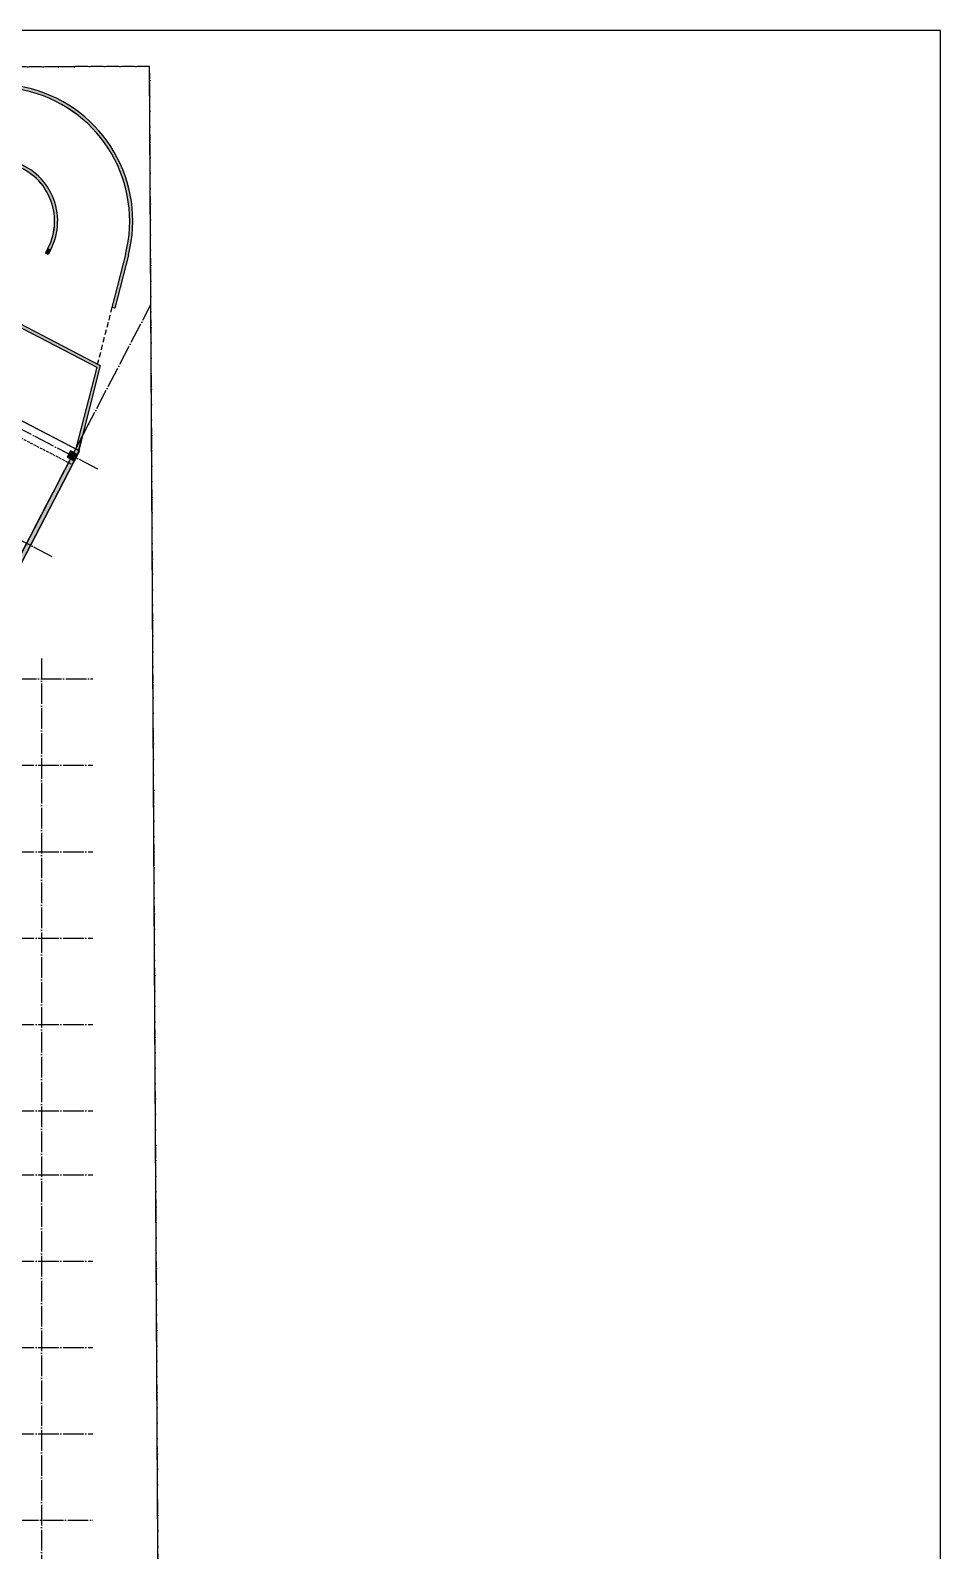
# Model space of a CAD drawing. Extents: x -190030 to 1780958, y -2186385 to 288330.
# Drawn here: x 137607 to 226120, y 140546 to 288330 of the extents above; entities that cross this region are included whole.
import ezdxf

# ---------------------------------------------------------------- set-up
doc = ezdxf.new("R2010")
doc.units = 0
doc.header["$LTSCALE"] = 1000
doc.header["$MEASUREMENT"] = 0
for name, pattern in [('ACAD_ISO04W100', [30, 24, -3, 0, -3]), ('DASH', [0.35, 0.25, -0.1]), ('DASHED', [0.75, 0.5, -0.25]), ('DOTE', [2.42, 2, -0.2, 0.02, -0.2])]:
    doc.linetypes.add(name, pattern=pattern)
doc.layers.add('04-不打印_辅助线', color=165, linetype='Continuous', plot=False)
doc.layers.add('04-不打印_面积', color=5, linetype='Continuous', plot=False)
for name, color, linetype in [('05-填充_天正', 26, 'Continuous'), ('A_AXIS-轴线', 1, 'DOTE'), ('A_STR-砼墙', 51, 'Continuous'), ('BEAM_SE', 144, 'DASHED'), ('COLU', 7, 'Continuous'), ('COLU_HATCH', 251, 'Continuous'), ('jc', 5, 'Continuous'), ('M-用地 红线', 20, 'ACAD_ISO04W100'), ('s-base', 60, 'Continuous')]:
    doc.layers.add(name, color=color, linetype=linetype)

# ---------------------------------------------------------------- blocks, each defined once
blk = doc.blocks.new('104 轴线')
for p, q in [((13876, 160994), (-43691, 190962)), ((9443, 152479), (-48124, 182447)), ((-2553, 135500), (13470, 166279)), ((8400, 142578), (8400, -14422)), ((-35206, 140600), (13400, 140600)), ((-52400, 132200), (13400, 132200)), ((-52400, 123800), (13400, 123800)), ((-52400, 115400), (13400, 115400)), ((-52400, 107000), (13400, 107000)), ((-52400, 98600), (13400, 98600)), ((-52400, 92400), (13400, 92400)), ((-52400, 84000), (13400, 84000)), ((-52400, 75600), (13400, 75600)), ((-52400, 67200), (13400, 67200)), ((-139073, 58800), (13400, 58800))]:
    blk.add_line(p, q)
at = {"layer": 'Defpoints'}
blk.add_lwpolyline([(13135, -2670), (19996, 9914), (18926, 200140), (-165691, 199501, 0.0648429), (-234306, 190322, 0.0648942), (-298282, 163874), (-300993, 152958), (-177498, -41043), (-162540, -55229), (-143745, -84755), (-123037, -89354), (13135, -2670)], format="xyb", close=True, dxfattribs=at)
blk = doc.blocks.new('A$C63741260')
at = {"layer": '04-不打印_辅助线'}
blk.add_lwpolyline([(0, -1242375), (416150, -1242375), (416150, -948025), (0, -948025)], close=True, dxfattribs=at)
blk.add_lwpolyline([(0, -1242375), (416150, -1242375), (416150, -948025), (0, -948025)], close=True, dxfattribs=at)
blk.add_lwpolyline([(0, -1242375), (416150, -1242375), (416150, -948025), (0, -948025)], close=True, dxfattribs=at)
blk.add_lwpolyline([(0, -1242375), (416150, -1242375), (416150, -948025), (0, -948025)], close=True, dxfattribs=at)
at = {"layer": '04-不打印_面积'}
blk.add_lwpolyline([(0, -1242375), (416150, -1242375), (416150, -948025), (0, -948025)], close=True, dxfattribs=at)
blk = doc.blocks.new('zhu1')
at = {"layer": 'COLU_HATCH'}
blk.add_hatch(color=8, dxfattribs=at).paths.add_polyline_path([(126043, 103338), (126708, 102992), (127031, 103613), (126366, 103959)])
at = {"layer": 'A_STR-砼墙', "color": 8}
for p, q in [((124166, 123682), (123913, 123196)), ((124179, 123057), (123913, 123196)), ((124432, 123543), (124179, 123057)), ((131695, 123057), (130378, 117897)), ((131986, 122983), (130669, 117823)), ((111978, 121258), (129251, 112266)), ((111839, 120991), (128901, 112109)), ((130669, 117823), (130378, 117897)), ((128901, 112109), (126881, 104190)), ((129251, 112266), (127054, 103657)), ((127054, 103657), (115523, 81505)), ((126881, 104190), (126676, 103798)), ((126353, 103177), (122082, 94973))]:
    blk.add_line(p, q, dxfattribs=at)
for centre, radius, start, end in [((116860, 117916), 21993, 75, 105), ((116860, 117916), 21693, 75, 105), ((119110, 126314), 13300, 345.49729, 75), ((119110, 126314), 13000, 345.49729, 75), ((119110, 126314), 5700, 332.49999, 75), ((119110, 126314), 6000, 332.49999, 75)]:
    blk.add_arc(centre, radius, start, end, dxfattribs=at)
at = {"layer": 'COLU', "color": 8}
blk.add_lwpolyline([(126043, 103338), (126708, 102992), (127031, 103613), (126366, 103959)], close=True, dxfattribs=at)

msp = doc.modelspace()

# ---------------------------------------------------------------- hatches: boundary and pattern name
at = {"layer": '05-填充_天正'}
for points in [[(137625.2, 282360.1), (137702.8, 282649.9, 0.13165249), (126318.2, 282649.9), (126395.9, 282360.1, -0.13165249)], [(147136.7, 266472.4, 0.4116737), (137702.8, 282649.9), (137625.2, 282360.1, -0.4116737), (146846.3, 266547.5)], [(139316.5, 267171.1), (139582.6, 267032.6, 0.47965641), (135813.4, 275598.6), (135735.8, 275308.9, -0.47965641)], [(139582.6, 267032.6), (139316.5, 267171.1), (139063.7, 266685.5), (139329.8, 266546.9)], [(146846, 266546.6), (145529.3, 261386.6), (145820, 261312.4), (147136.7, 266472.4)], [(127128.6, 264747.1), (126990, 264481), (144052.4, 255598.9), (144401.9, 255755.2)], [(144401.9, 255755.2), (144052.4, 255598.9), (142031.5, 247679.5), (142205.2, 247146.9)], [(142205.2, 247146.9), (142031.5, 247679.5), (130273.5, 225092.7), (130673.5, 224994.8)]]:
    msp.add_hatch(color=8, dxfattribs=at).paths.add_polyline_path(points)

# ---------------------------------------------------------------- linework, layer by layer
at = {"layer": '04-不打印_辅助线'}
msp.add_lwpolyline([(-190030.1, -6020), (226119.9, -6020), (226119.9, 288330), (-190030.1, 288330)], close=True, dxfattribs=at)
at = {"layer": 'A_AXIS-轴线'}
msp.add_line((141827.3, 247287.2), (149329.2, 261698.4), dxfattribs=at)
at = {"layer": 'A_AXIS-轴线', "color": 8}
msp.add_line((141827.3, 247287.2), (149329.2, 261698.4), dxfattribs=at)
at = {"layer": 'A_STR-砼墙', "color": 8}
for p, q in [((139316.5, 267171.1), (139063.7, 266685.5)), ((139329.8, 266546.9), (139063.7, 266685.5)), ((139582.6, 267032.6), (139329.8, 266546.9)), ((146846, 266546.6), (145529.3, 261386.6)), ((147136.7, 266472.4), (145820, 261312.4)), ((127128.6, 264747.1), (144401.9, 255755.2)), ((126990, 264481), (144052.4, 255598.9)), ((145820, 261312.4), (145529.3, 261386.6)), ((144401.9, 255755.2), (142205.2, 247146.9)), ((144052.4, 255598.9), (142031.5, 247679.5)), ((142031.5, 247679.5), (130273.5, 225092.7)), ((142205.2, 247146.9), (130673.5, 224994.8))]:
    msp.add_line(p, q, dxfattribs=at)
for centre, radius, start, end in [((132010.5, 261406), 21993.3, 75, 104.999999), ((132010.5, 261406), 21693.3, 75, 104.999999), ((134260.5, 269803.1), 13000, 345.497295, 75), ((134260.5, 269803.1), 13300, 345.497295, 75), ((134260.5, 269803.1), 5700, 332.499985, 75), ((134260.5, 269803.1), 6000, 332.499985, 75)]:
    msp.add_arc(centre, radius, start, end, dxfattribs=at)
at = {"layer": 'BEAM_SE', "color": 8}
msp.add_line((145529.3, 261386.6), (144052.4, 255598.9), dxfattribs=at)
at = {"layer": 'Defpoints', "color": 8}
msp.add_lwpolyline([(143408.1, 82020), (150269.1, 94604), (149199.1, 284830), (-35417.9, 284191, 0.06484287), (-104032.9, 275012, 0.06489419), (-168008.9, 248564), (-170719.9, 237648), (-47224.9, 43647), (-32266.9, 29461), (-13471.9, -65), (7236.1, -4664), (143408.1, 82020)], format="xyb", close=True, dxfattribs=at)
at = {"layer": 'jc', "color": 8}
for points in [[(142205.2, 247146.9), (142539.8, 248458.3)], [(130673.5, 224939.5), (142205.2, 247146.9)]]:
    msp.add_lwpolyline(points, close=True, dxfattribs=at)
at = {"layer": 'M-用地 红线', "color": 8, "ltscale": 0.05}
msp.add_lwpolyline([(143408.1, 82020), (150269.1, 94604), (149199.1, 284830), (-35417.9, 284191, 0.06484287), (-104032.9, 275012, 0.06489419), (-168008.9, 248564), (-170719.9, 237648), (-47224.9, 43647), (-32266.9, 29461), (-13471.9, -65), (7236.1, -4664), (143408.1, 82020)], format="xyb", close=True, dxfattribs=at)
msp.add_lwpolyline([(143408.1, 82020), (150269.1, 94604), (149199.1, 284830), (-35417.9, 284191, 0.06484287), (-104032.9, 275012, 0.06489419), (-168008.9, 248564), (-170719.9, 237648), (-47224.9, 43647), (-32266.9, 29461), (-13471.9, -65), (7236.1, -4664), (143408.1, 82020)], format="xyb", close=True, dxfattribs=at)
at = {"layer": 's-base', "color": 8}
for p, q in [((135271.3, 251151), (142367.5, 247456.9)), ((142367.5, 247456.9), (141674.8, 246126.4))]:
    msp.add_line(p, q, dxfattribs=at)
at = {"layer": 's-base', "color": 8, "linetype": 'DASH'}
msp.add_lwpolyline([(133247.2, 250513.6), (141674.8, 246126.4), (142367.5, 247456.9), (133939.9, 251844.1)], close=True, dxfattribs=at)

# ---------------------------------------------------------------- block references
at = {"layer": '04-不打印_面积'}
msp.add_blockref('A$C63741260', (-190030.1, 1236354.8), dxfattribs=at)
at = {"layer": '05-填充_天正', "color": 8, "rotation": 359.9998411280657}
msp.add_blockref('zhu1', (15151.3, 143489.5), dxfattribs=at)
at = {"layer": 'A_AXIS-轴线', "rotation": 7.036962474964308e-07}
msp.add_blockref('104 轴线', (130273.5, 84689.5), dxfattribs=at)

doc.saveas('drawing.dxf')
